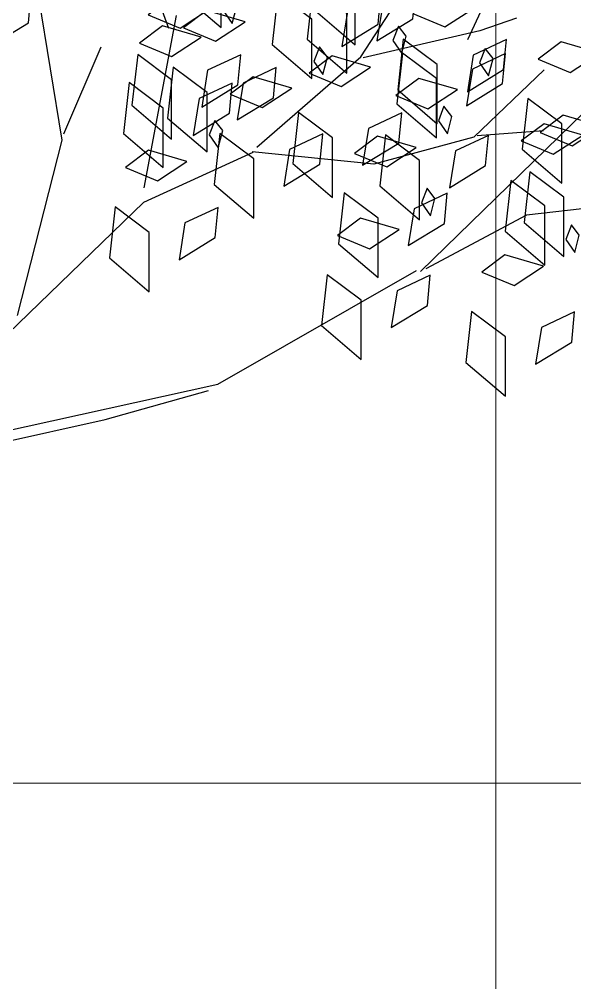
# Model space of a CAD drawing. Header units: millimetres. Extents: x 684983 to 685377, y 990360 to 990509.
# Drawn here: x 685171.336 to 685172.083, y 990441.769 to 990443.067 of the extents above; entities that cross this region are included whole.
import ezdxf

# ---------------------------------------------------------------- set-up
doc = ezdxf.new("R2010")
doc.units = ezdxf.units.MM
doc.layers.add('grid', color=8, linetype='Continuous', lineweight=9)
doc.layers.add('GUAVA TREE', color=7, linetype='Continuous')
doc.layers.add('trees', color=104, linetype='Continuous')

# ---------------------------------------------------------------- blocks, each defined once
blk = doc.blocks.new('A$C79224DEA')
at = {"layer": 'trees', "color": 49, "true_color": 0x594322}
for p, q in [((2.8874, 3.2081), (2.775, 3.8962)), ((3.7527, 3.5266), (3.6978, 3.4092)), ((3.4846, 3.3751), (3.5625, 3.4953)), ((3.1157, 3.4579), (3.0509, 3.1132)), ((3.7963, 3.4526), (3.7224, 3.427)), ((3.7224, 3.427), (3.4897, 3.3732)), ((2.8911, 3.2214), (2.9653, 3.3951)), ((3.2769, 3.1947), (3.4846, 3.3751)), ((3.7176, 3.2177), (3.8502, 3.2281)), ((2.7984, 2.8574), (2.8874, 3.2081)), ((3.711, 3.2145), (3.511, 3.1604)), ((3.0506, 3.0845), (3.2695, 3.1847)), ((3.511, 3.1604), (3.2674, 3.1852)), ((3.8161, 3.0582), (3.6144, 2.9509)), ((3.199, 2.7204), (3.5959, 2.9476))]:
    blk.add_line(p, q, dxfattribs=at)
at = {"layer": 'trees', "color": 47, "true_color": 0x8d6a35}
for p, q in [((3.1008, 3.4319), (3.0224, 3.65)), ((3.8511, 3.3492), (3.711, 3.2145)), ((2.751, 2.7945), (3.0506, 3.0845)), ((3.9635, 3.0751), (3.8161, 3.0582)), ((2.4343, 2.5517), (3.199, 2.7204)), ((2.9737, 2.6492), (3.1802, 2.7078)), ((2.4032, 2.5227), (2.9737, 2.6492))]:
    blk.add_line(p, q, dxfattribs=at)
at = {"layer": 'trees', "color": 55, "true_color": 0x97922b}
blk.add_line((3.9306, 3.2635), (3.6042, 2.9454), dxfattribs=at)
at = {"layer": 'trees', "color": 99, "true_color": 0x1a511e}
for points in [[(3.2058, 3.5524), (3.1379, 3.6033), (3.1266, 3.5015), (3.2058, 3.4336)], [(3.5889, 3.4512), (3.5947, 3.5116), (3.5284, 3.4805), (3.5166, 3.407)], [(3.1053, 3.4934), (3.0593, 3.4589), (3.1233, 3.4323), (3.1824, 3.4709)], [(3.2369, 3.4765), (3.221, 3.4967), (3.2098, 3.4678), (3.2277, 3.4417)], [(3.5192, 3.4403), (3.5249, 3.5006), (3.4587, 3.4696), (3.4469, 3.396)], [(3.0883, 3.4369), (3.0424, 3.4024), (3.1063, 3.3758), (3.1654, 3.4144)], [(3.5757, 3.4166), (3.5598, 3.4368), (3.5486, 3.4079), (3.5665, 3.3818)], [(3.418, 3.3748), (3.4021, 3.3949), (3.3908, 3.366), (3.4088, 3.34)], [(3.6376, 3.3598), (3.5697, 3.4107), (3.5584, 3.3089), (3.6376, 3.2411)], [(3.1065, 3.3293), (3.0386, 3.3801), (3.0272, 3.2784), (3.1065, 3.2105)], [(3.4271, 3.3769), (3.3812, 3.3425), (3.4451, 3.3158), (3.5042, 3.3544)], [(3.7682, 3.3215), (3.7739, 3.3818), (3.7077, 3.3508), (3.6959, 3.2773)], [(3.7493, 3.3717), (3.7334, 3.3919), (3.7222, 3.363), (3.7401, 3.3369)], [(3.1775, 3.3036), (3.1096, 3.3545), (3.0983, 3.2527), (3.1775, 3.1848)], [(3.3099, 3.2932), (3.3156, 3.3536), (3.2494, 3.3225), (3.2375, 3.249)], [(3.2693, 3.3351), (3.2234, 3.3006), (3.2874, 3.274), (3.3465, 3.3126)], [(3.6007, 3.332), (3.5547, 3.2976), (3.6187, 3.2709), (3.6778, 3.3095)], [(3.4283, 3.2128), (3.3604, 3.2637), (3.3491, 3.1619), (3.4283, 3.094)], [(3.5607, 3.2024), (3.5664, 3.2628), (3.5001, 3.2317), (3.4883, 3.1582)], [(3.667, 3.256), (3.651, 3.2762), (3.6398, 3.2473), (3.6577, 3.2212)], [(3.8892, 3.2585), (3.8433, 3.2241), (3.9073, 3.1974), (3.9664, 3.236)], [(3.2086, 3.2277), (3.1927, 3.2479), (3.1815, 3.219), (3.1994, 3.1929)], [(3.8515, 3.2412), (3.8055, 3.2068), (3.8695, 3.1801), (3.9286, 3.2187)], [(3.5183, 3.2163), (3.4724, 3.1819), (3.5364, 3.1552), (3.5955, 3.1938)], [(3.06, 3.1881), (3.0141, 3.1536), (3.078, 3.127), (3.1371, 3.1655)], [(3.8526, 3.0771), (3.7847, 3.128), (3.7734, 3.0262), (3.8526, 2.9583)], [(3.633, 3.092), (3.6171, 3.1122), (3.6058, 3.0833), (3.6238, 3.0572)], [(3.0612, 3.0239), (2.9933, 3.0748), (2.982, 2.973), (3.0612, 2.9052)], [(3.1936, 3.0136), (3.1993, 3.0739), (3.1331, 3.0429), (3.1212, 2.9693)], [(3.4844, 3.0524), (3.4384, 3.0179), (3.5024, 2.9912), (3.5615, 3.0298)], [(3.9216, 3.0185), (3.9057, 3.0387), (3.8944, 3.0098), (3.9123, 2.9837)], [(3.4856, 2.8882), (3.4177, 2.9391), (3.4063, 2.8373), (3.4856, 2.7695)]]:
    blk.add_lwpolyline(points, close=True, dxfattribs=at)
at = {"layer": 'trees', "color": 42, "true_color": 0xd28328}
for points in [[(3.4735, 3.5181), (3.4056, 3.569), (3.3943, 3.4672), (3.4735, 3.3994)], [(2.8201, 3.4433), (2.8258, 3.5036), (2.7596, 3.4726), (2.7478, 3.3991)], [(3.8854, 3.4052), (3.8395, 3.3708), (3.9034, 3.3441), (3.9625, 3.3827)], [(3.6358, 3.3319), (3.5679, 3.3828), (3.5566, 3.281), (3.6358, 3.2131)], [(3.6519, 3.0418), (3.6576, 3.1021), (3.5914, 3.0711), (3.5795, 2.9976)], [(3.7729, 2.9788), (3.727, 2.9444), (3.791, 2.9177), (3.8501, 2.9563)], [(3.6179, 2.8778), (3.6236, 2.9382), (3.5574, 2.9071), (3.5456, 2.8336)]]:
    blk.add_lwpolyline(points, close=True, dxfattribs=at)
at = {"layer": 'trees', "color": 55, "true_color": 0x97922b}
for points in [[(3.4566, 3.4616), (3.3887, 3.5125), (3.3774, 3.4107), (3.4566, 3.3428)], [(3.1763, 3.4677), (3.1304, 3.4333), (3.1943, 3.4066), (3.2534, 3.4452)], [(3.77, 3.3495), (3.7757, 3.4098), (3.7095, 3.3788), (3.6977, 3.3052)], [(3.0895, 3.2727), (3.0216, 3.3236), (3.0103, 3.2218), (3.0895, 3.154)], [(3.2219, 3.2624), (3.2276, 3.3227), (3.1613, 3.2917), (3.1495, 3.2181)], [(3.8866, 3.2411), (3.8187, 3.2919), (3.8074, 3.1902), (3.8866, 3.1223)], [(3.6019, 3.1679), (3.534, 3.2188), (3.5226, 3.117), (3.6019, 3.0491)], [(3.8904, 3.0944), (3.8225, 3.1453), (3.8112, 3.0435), (3.8904, 2.9756)]]:
    blk.add_lwpolyline(points, close=True, dxfattribs=at)
at = {"layer": 'trees', "color": 62, "true_color": 0xacc205}
for points in [[(3.3868, 3.4506), (3.3189, 3.5015), (3.3076, 3.3997), (3.3868, 3.3319)], [(3.2388, 3.3189), (3.2445, 3.3792), (3.1783, 3.3482), (3.1665, 3.2747)], [(3.2705, 3.1709), (3.2026, 3.2218), (3.1913, 3.12), (3.2705, 3.0522)], [(3.4029, 3.1606), (3.4086, 3.2209), (3.3424, 3.1899), (3.3306, 3.1163)], [(3.7342, 3.1575), (3.7399, 3.2178), (3.6737, 3.1868), (3.6619, 3.1133)], [(3.5195, 3.0522), (3.4516, 3.1031), (3.4403, 3.0013), (3.5195, 2.9334)], [(3.7741, 2.8147), (3.7062, 2.8656), (3.6949, 2.7638), (3.7741, 2.6959)], [(3.9065, 2.8043), (3.9122, 2.8647), (3.846, 2.8336), (3.8342, 2.7601)]]:
    blk.add_lwpolyline(points, close=True, dxfattribs=at)
at = {"layer": 'trees', "color": 49, "true_color": 0x594322}
blk.add_lwpolyline([(3.6346, 3.496), (3.5887, 3.4616), (3.6527, 3.4349), (3.7118, 3.4735)], close=True, dxfattribs=at)

msp = doc.modelspace()

# ---------------------------------------------------------------- linework, layer by layer
at = {"layer": 'grid'}
for p, q in [((685171.9771, 990509.1548), (685171.9771, 990370.8996)), ((685221.1591, 990442.0381), (685118.727, 990442.0381))]:
    msp.add_line(p, q, dxfattribs=at)

# ---------------------------------------------------------------- block references
at = {"layer": 'GUAVA TREE', "xscale": 0.6732243812140887, "yscale": 0.6732243812140887, "zscale": 0.6732243812140887}
msp.add_blockref('A$C79224DEA', (685169.4493, 990440.7445, 99.791), dxfattribs=at)

doc.saveas('drawing.dxf')
